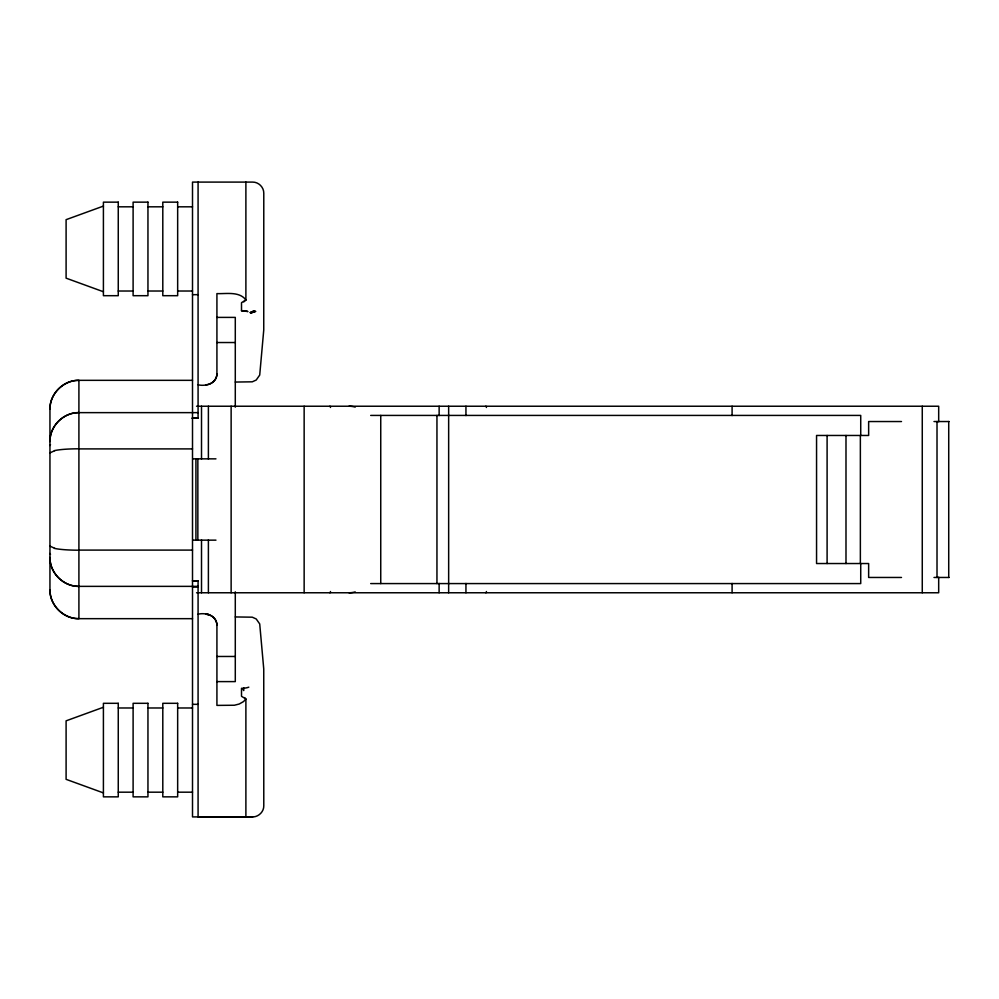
<?xml version="1.0" encoding="UTF-8"?>
<svg xmlns="http://www.w3.org/2000/svg" width="999" height="999" viewBox="0 0 999 999"><rect width="100%" height="100%" fill="white"/><g stroke="black" fill="none" stroke-linecap="round" stroke-linejoin="round"><path stroke-width="1.5" d="M241.508 310.689A10.852 4.545 -0.4 0 1 247.939 311.538L241.508 310.776L241.508 302.697L245.891 299.912L245.891 182.093M192.507 618.668L78.909 618.668C63.436 618.955 49.663 605.182 49.95 589.71L49.95 409.29C49.663 393.818 63.436 380.045 78.909 380.332L192.507 380.332M245.891 299.912C239.298 291.134 226.236 293.993 216.92 293.606L216.92 373.651C217.108 383.216 205.919 386.725 198.077 384.79M49.95 409.29C49.7 393.806 63.424 380.119 78.909 380.332L78.909 618.668C63.424 618.881 49.7 605.194 49.95 589.71M216.92 373.651C217.008 379.632 211.688 384.915 205.707 384.79M198.077 614.21C205.931 612.237 217.095 615.809 216.92 625.349L216.92 705.394L234.378 705.244L239.211 704.02L243.531 701.573L245.891 698.988L241.508 696.303L241.508 688.224M49.95 445.529L50.499 444.605M49.95 452.884L54.808 450.636M243.818 301.873L245.891 300M103.409 206.094L66.096 219.668L66.096 278.159L103.409 291.745M103.409 707.255L66.096 720.841L66.096 779.332L103.409 792.906M251.536 816.907C257.842 817.557 263.936 812.175 263.786 805.768L263.748 668.98L259.715 623.938L256.219 618.968L252.272 617.182L235.289 616.945M78.909 412.637C63.424 412.425 49.7 426.098 49.95 441.583C49.663 426.111 63.436 412.337 78.909 412.637L198.077 412.637M191.958 418.206L198.077 418.194L198.077 182.093M118.257 206.818L133.104 206.818M147.952 206.818L162.8 206.818M177.66 206.818L192.507 206.818M118.257 291.021L133.104 291.021M147.952 291.021L162.8 291.021M177.66 291.021L192.507 291.021M192.507 294.668L198.077 294.668M216.92 317.395L235.289 317.395L235.289 407.18M216.92 342.532L235.289 342.532M235.289 382.055L252.272 381.818L256.219 380.032L259.715 375.062L263.748 330.02L263.786 193.232C263.898 187.275 258.591 181.98 252.647 182.093L192.507 182.093L192.507 816.907L252.647 816.907M196.553 406.231L938.685 406.231L938.685 421.778M370.691 415.422L860.726 415.422L860.726 435.464M192.507 418.194L198.077 418.194M901.498 421.541L868.643 421.541L868.643 435.464L816.558 435.464L816.558 563.536L868.643 563.536L868.643 577.459L901.498 577.459M933.99 421.541L949.05 421.541M78.909 448.901L192.507 448.901M192.732 458.853L215.959 458.853M192.732 540.147L215.959 540.147M78.909 550.099L192.507 550.099M933.99 577.459L949.05 577.459M198.077 580.806L192.507 580.806L198.077 580.806L198.077 816.907L251.673 816.87M370.691 583.578L860.726 583.578L860.726 563.536M78.909 586.363C63.424 586.575 49.7 572.902 49.95 557.417C49.663 572.889 63.436 586.663 78.909 586.363L198.077 586.363M192.507 587.012L198.077 587.012M196.553 592.769L938.685 592.769L938.685 577.222M216.92 656.468L235.289 656.468M216.92 681.605L235.289 681.605L235.289 591.82M192.507 704.332L198.077 704.332M118.257 707.979L133.104 707.979M147.952 707.979L162.8 707.979M177.66 707.979L192.507 707.979M118.257 792.182L133.104 792.182M147.952 792.182L162.8 792.182M177.66 792.182L192.507 792.182M54.808 548.364L49.95 546.116M208.004 614.435C213.062 615.421 216.958 620.192 216.92 625.349M244.668 697.589L245.804 699.487M49.95 553.471L50.499 554.395M948.725 421.541L948.725 577.459M937.012 421.541L937.012 577.459M922.264 406.231L922.264 592.769M860.364 435.464L860.364 563.536M845.991 435.464L845.991 563.536M827.097 435.464L827.097 563.536M732.092 406.231L732.092 415.559M732.092 583.441L732.092 592.769M465.946 406.231L465.946 415.559M465.946 583.441L465.946 592.769M448.651 406.231L448.651 592.769M439.135 406.231L439.135 415.559M439.135 583.441L439.135 592.769M436.95 415.422L436.95 583.578M380.744 415.422L380.744 583.578M304.146 406.231L304.146 592.769M245.891 699.088L245.891 816.907M231.131 406.231L231.131 592.769M208.391 406.231L208.391 459.078M208.391 539.922L208.391 592.769M201.511 406.231L201.511 459.078M201.511 539.922L201.511 592.769M197.852 458.853L197.852 540.147M195.929 458.853L195.929 540.147M485.801 406.231A25.612 2.035 90 0 1 486.426 407.48M349.001 406.231A25.612 24.038 -90 0 1 355.219 407.105M329.857 406.231A25.612 2.035 -90 0 1 330.494 407.48M330.494 591.52A25.612 2.035 -90 0 1 329.857 592.769M355.219 591.895A25.612 24.038 -90 0 1 349.001 592.769M486.426 591.52A25.612 2.035 -90 0 1 485.801 592.769M248.813 687.162A10.927 4.645 0.7 0 1 243.793 688.224M78.909 550.187A28.871 3.971 -0.2 0 1 54.446 548.389M54.446 450.611A28.871 3.971 0.2 0 1 78.909 448.813M243.744 688.124L243.669 690.559L242.632 688.199L243.744 688.124M254.433 310.739L250.225 312.587L254.433 310.739M255.594 311.401L250.849 312.974L255.594 311.401M118.257 202.148L103.409 202.148L103.409 295.692L118.257 295.692L118.257 202.148M147.952 202.148L133.104 202.148L133.104 295.692L147.952 295.692L147.952 202.148M177.66 202.148L162.8 202.148L162.8 295.692L177.66 295.692L177.66 202.148M118.257 703.308L103.409 703.308L103.409 796.852L118.257 796.852L118.257 703.308M147.952 703.308L133.104 703.308L133.104 796.852L147.952 796.852L147.952 703.308M177.66 703.308L162.8 703.308L162.8 796.852L177.66 796.852L177.66 703.308M207.392 614.323L205.782 614.21L209.053 614.697L207.392 614.323"/></g></svg>
